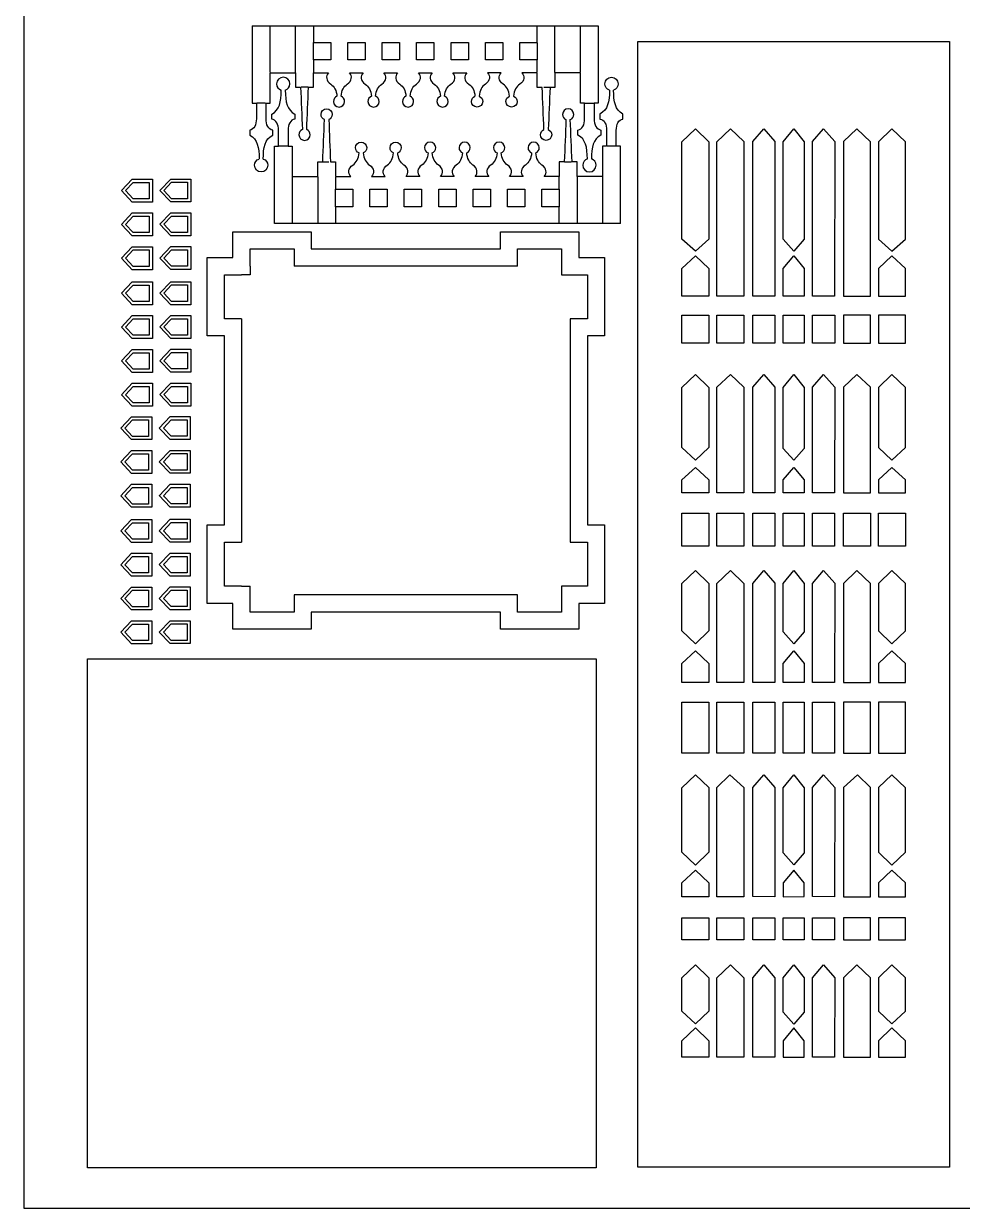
# Model space of a CAD drawing. Header units: millimetres. Extents: x 7299 to 9357, y 3662 to 5017.
# Drawn here: x 8356 to 8847, y 3700 to 4319 of the extents above; entities that cross this region are included whole.
import ezdxf

# ---------------------------------------------------------------- set-up
doc = ezdxf.new("R2010")
doc.units = ezdxf.units.MM
doc.layers.get('0').update_dxf_attribs({"linetype": 'CONTINUOUS'})

msp = doc.modelspace()

# ---------------------------------------------------------------- linework, layer by layer
at = {"color": 1}
for p, q in [((8485.16, 4293.72), (8485.16, 4317.79)), ((8498.47, 4293.51), (8498.47, 4318.07)), ((8507.8, 4318.07), (8507.8, 4309.52)), ((8624.83, 4309.62), (8624.83, 4318.04)), ((8634.16, 4293.7), (8634.16, 4317.86)), ((8647.48, 4293.76), (8647.48, 4317.79)), ((8507.8, 4300.11), (8507.8, 4293.51)), ((8624.83, 4293.89), (8624.83, 4300.25)), ((8504.98, 4285.9), (8501.33, 4285.9)), ((8631.79, 4285.86), (8628.27, 4285.86)), ((8482.78, 4277.57), (8478.17, 4277.57)), ((8649.84, 4277.6), (8654.44, 4277.61)), ((8494.34, 4255.18), (8489.75, 4255.18)), ((8661.41, 4255.21), (8666.01, 4255.21)), ((8512.4, 4246.92), (8515.91, 4246.92)), ((8639.21, 4246.89), (8642.85, 4246.89)), ((8496.71, 4239.02), (8496.71, 4214.99)), ((8510.03, 4239.08), (8510.03, 4214.92)), ((8519.36, 4238.89), (8519.36, 4232.53)), ((8636.38, 4232.67), (8636.38, 4239.27)), ((8645.71, 4239.27), (8645.71, 4214.71)), ((8659.03, 4239.06), (8659.03, 4214.99)), ((8519.36, 4223.16), (8519.36, 4214.74)), ((8636.38, 4214.71), (8636.38, 4223.26))]:
    msp.add_line(p, q, dxfattribs=at)
for p, q in [((8507.8, 4293.51), (8515.74, 4293.48)), ((8636.38, 4239.27), (8628.44, 4239.3)), ((8474.71, 4192.37), (8474.73, 4201.37)), ((8474.73, 4201.37), (8497.73, 4201.37)), ((8497.73, 4201.37), (8497.73, 4192.37)), ((8614.61, 4192.37), (8614.61, 4201.37)), ((8614.61, 4201.37), (8637.61, 4201.37)), ((8637.61, 4201.37), (8637.61, 4192.37)), ((8474.71, 4192.37), (8474.7, 4187.87)), ((8474.71, 4192.37), (8474.71, 4192.37)), ((8614.61, 4192.37), (8497.73, 4192.37)), ((8637.61, 4192.37), (8637.6, 4192.37)), ((8637.6, 4192.37), (8637.61, 4187.87)), ((8461.2, 4187.84), (8470.2, 4187.87)), ((8461.2, 4164.84), (8461.2, 4187.84)), ((8474.7, 4187.87), (8470.2, 4187.87)), ((8637.61, 4187.87), (8642.11, 4187.87)), ((8642.11, 4187.87), (8642.11, 4187.84)), ((8642.11, 4187.84), (8651.11, 4187.84)), ((8651.11, 4187.84), (8651.11, 4164.84)), ((8470.2, 4164.84), (8461.2, 4164.84)), ((8470.2, 4164.84), (8470.2, 4047.96)), ((8651.11, 4164.84), (8642.11, 4164.84)), ((8642.11, 4164.84), (8642.11, 4047.96)), ((8461.2, 4024.96), (8461.2, 4047.96)), ((8461.2, 4047.96), (8470.2, 4047.96)), ((8642.11, 4047.96), (8651.11, 4047.96)), ((8651.11, 4047.96), (8651.11, 4024.96)), ((8470.2, 4024.96), (8461.2, 4024.96)), ((8470.2, 4024.96), (8474.7, 4024.96)), ((8474.7, 4020.46), (8474.7, 4024.96)), ((8642.11, 4024.96), (8637.61, 4024.96)), ((8637.61, 4024.96), (8637.61, 4020.46)), ((8651.11, 4024.96), (8642.11, 4024.96)), ((8474.7, 4011.46), (8474.7, 4020.46)), ((8614.61, 4020.46), (8497.7, 4020.46)), ((8497.7, 4020.46), (8497.7, 4011.46)), ((8614.61, 4011.46), (8614.61, 4020.46)), ((8637.61, 4020.46), (8637.61, 4011.46)), ((8497.7, 4011.46), (8474.7, 4011.46)), ((8637.61, 4011.46), (8614.61, 4011.46))]:
    msp.add_line(p, q)
at = {"color": 1, "linetype": 'Continuous'}
msp.add_lwpolyline([(8356.24, 3699.59), (9356.54, 3699.59), (9356.54, 4985.58), (8356.24, 4985.58)], close=True, dxfattribs=at)
for points in [[(8507.8, 4300.25), (8507.8, 4309.33), (8516.87, 4309.33), (8516.87, 4300.25)], [(8525.73, 4300.25), (8525.73, 4309.33), (8534.8, 4309.33), (8534.8, 4300.25)], [(8543.79, 4300.25), (8543.79, 4309.33), (8552.86, 4309.33), (8552.86, 4300.25)], [(8561.78, 4300.25), (8561.78, 4309.33), (8570.85, 4309.33), (8570.85, 4300.25)], [(8579.77, 4300.25), (8579.77, 4309.33), (8588.84, 4309.33), (8588.84, 4300.25)], [(8597.76, 4300.25), (8597.76, 4309.33), (8606.84, 4309.33), (8606.84, 4300.25)], [(8615.76, 4300.25), (8615.76, 4309.33), (8624.83, 4309.33), (8624.83, 4300.25)], [(8840.47, 4309.81), (8840.47, 3721.08), (8677.56, 3721.08), (8677.56, 4309.81)], [(8714.66, 4257.44), (8714.66, 4206.53), (8707.6, 4200.27), (8700.54, 4206.53), (8700.53, 4257.44), (8707.6, 4264.17)], [(8732.99, 4257.46), (8732.99, 4176.59), (8718.86, 4176.59), (8718.86, 4257.44), (8725.93, 4264.14), (8725.93, 4264.14)], [(8749.11, 4257.5), (8749.1, 4176.59), (8737.57, 4176.63), (8737.57, 4257.48), (8743.34, 4264.17)], [(8764.49, 4257.44), (8764.49, 4206.53), (8759.02, 4200.27), (8753.54, 4206.53), (8753.54, 4257.44), (8759.02, 4264.17), (8759.02, 4264.17)], [(8780.47, 4257.5), (8780.45, 4176.59), (8768.93, 4176.63), (8768.93, 4257.48), (8774.7, 4264.17), (8774.7, 4264.17)], [(8785.05, 4257.46), (8785.05, 4176.59), (8799.18, 4176.59), (8799.17, 4257.44), (8792.11, 4264.14), (8792.11, 4264.14)], [(8803.38, 4257.44), (8803.38, 4206.53), (8810.44, 4200.27), (8817.5, 4206.53), (8817.5, 4257.44), (8810.44, 4264.17), (8810.44, 4264.17)], [(8413.01, 4237.87), (8423.61, 4237.87), (8423.61, 4225.87), (8413.01, 4225.87), (8407.39, 4231.87), (8407.39, 4231.87)], [(8433.12, 4237.93), (8443.71, 4237.93), (8443.71, 4225.93), (8433.12, 4225.93), (8427.49, 4231.93), (8427.49, 4231.93)], [(8413.53, 4236.16), (8421.91, 4236.17), (8421.91, 4227.57), (8413.53, 4227.57), (8409.5, 4231.87), (8409.5, 4231.87)], [(8433.64, 4236.23), (8442.01, 4236.23), (8442.01, 4227.63), (8433.64, 4227.63), (8429.6, 4231.93), (8429.6, 4231.93)], [(8528.43, 4232.53), (8528.43, 4223.45), (8519.36, 4223.45), (8519.36, 4232.53)], [(8546.42, 4232.53), (8546.42, 4223.45), (8537.35, 4223.45), (8537.35, 4232.53)], [(8564.41, 4232.53), (8564.41, 4223.45), (8555.34, 4223.45), (8555.34, 4232.53)], [(8582.41, 4232.53), (8582.41, 4223.45), (8573.33, 4223.45), (8573.33, 4232.53)], [(8600.4, 4232.53), (8600.4, 4223.45), (8591.33, 4223.45), (8591.33, 4232.53)], [(8618.46, 4232.53), (8618.46, 4223.45), (8609.39, 4223.45), (8609.39, 4232.53)], [(8636.38, 4232.53), (8636.38, 4223.45), (8627.31, 4223.45), (8627.31, 4232.53)], [(8413.01, 4220.2), (8423.61, 4220.2), (8423.61, 4208.2), (8413.01, 4208.2), (8407.39, 4214.2), (8407.39, 4214.2)], [(8433.12, 4220.26), (8443.71, 4220.26), (8443.71, 4208.26), (8433.12, 4208.26), (8427.49, 4214.26), (8427.49, 4214.26)], [(8413.53, 4218.5), (8421.91, 4218.5), (8421.91, 4209.9), (8413.53, 4209.9), (8409.5, 4214.2), (8409.5, 4214.2)], [(8433.64, 4218.56), (8442.01, 4218.56), (8442.01, 4209.96), (8433.64, 4209.96), (8429.6, 4214.26), (8429.6, 4214.26)], [(8452.2, 4015.97), (8452.2, 4056.99), (8461.2, 4056.98), (8461.2, 4155.85), (8452.2, 4155.87), (8452.2, 4196.87), (8465.7, 4196.87), (8465.7, 4210.37), (8506.7, 4210.37), (8506.7, 4201.37), (8605.61, 4201.37), (8605.61, 4210.37), (8646.61, 4210.37), (8646.61, 4196.87), (8660.11, 4196.87), (8660.11, 4155.87), (8651.11, 4155.87), (8651.11, 4056.99), (8660.11, 4056.99), (8660.11, 4015.96), (8646.61, 4015.96), (8646.64, 4002.46), (8605.61, 4002.46), (8605.61, 4011.46), (8506.7, 4011.46), (8506.67, 4002.46), (8465.67, 4002.46), (8465.7, 4015.96), (8465.7, 4015.96)], [(8413.01, 4202.51), (8423.61, 4202.51), (8423.61, 4190.51), (8413.01, 4190.51), (8407.39, 4196.51), (8407.39, 4196.51)], [(8413.53, 4200.81), (8421.91, 4200.81), (8421.91, 4192.21), (8413.53, 4192.21), (8409.5, 4196.51), (8409.5, 4196.51)], [(8433.12, 4202.57), (8443.71, 4202.57), (8443.71, 4190.57), (8433.12, 4190.57), (8427.49, 4196.57), (8427.49, 4196.57)], [(8433.64, 4200.87), (8442.01, 4200.87), (8442.01, 4192.27), (8433.64, 4192.27), (8429.6, 4196.57), (8429.6, 4196.57)], [(8714.66, 4191.14), (8714.63, 4176.59), (8700.51, 4176.59), (8700.53, 4191.12), (8707.6, 4197.68), (8707.6, 4197.68)], [(8764.48, 4191.14), (8764.46, 4176.59), (8753.53, 4176.59), (8753.55, 4191.12), (8759.02, 4197.68), (8759.02, 4197.68)], [(8803.38, 4191.14), (8803.41, 4176.59), (8817.53, 4176.59), (8817.5, 4191.12), (8810.44, 4197.68), (8810.44, 4197.68)], [(8413.01, 4184.14), (8423.61, 4184.14), (8423.61, 4172.14), (8413.01, 4172.14), (8407.39, 4178.14), (8407.39, 4178.14)], [(8413.53, 4182.44), (8421.91, 4182.44), (8421.91, 4173.84), (8413.53, 4173.84), (8409.5, 4178.14), (8409.5, 4178.14)], [(8433.12, 4184.2), (8443.71, 4184.2), (8443.71, 4172.2), (8433.12, 4172.2), (8427.49, 4178.2), (8427.49, 4178.2)], [(8433.64, 4182.5), (8442.01, 4182.5), (8442.01, 4173.9), (8433.64, 4173.9), (8429.6, 4178.2), (8429.6, 4178.2)], [(8413.01, 4166.47), (8423.61, 4166.47), (8423.61, 4154.47), (8413.01, 4154.47), (8407.39, 4160.47), (8407.39, 4160.47)], [(8413.53, 4164.77), (8421.91, 4164.77), (8421.91, 4156.17), (8413.53, 4156.17), (8409.5, 4160.47), (8409.5, 4160.47)], [(8433.12, 4166.53), (8443.71, 4166.53), (8443.71, 4154.53), (8433.12, 4154.53), (8427.49, 4160.53), (8427.49, 4160.53)], [(8433.64, 4164.83), (8442.01, 4164.83), (8442.01, 4156.23), (8433.64, 4156.23), (8429.6, 4160.53), (8429.6, 4160.53)], [(8714.66, 4166.69), (8714.66, 4152.06), (8700.54, 4152.06), (8700.54, 4166.69)], [(8732.99, 4166.69), (8732.99, 4152.06), (8718.87, 4152.06), (8718.87, 4166.69)], [(8749.11, 4166.69), (8749.11, 4152.06), (8737.57, 4152.06), (8737.57, 4166.69)], [(8764.5, 4166.69), (8764.5, 4152.06), (8753.54, 4152.06), (8753.54, 4166.69)], [(8780.46, 4166.69), (8780.46, 4152.06), (8768.93, 4152.06), (8768.93, 4166.69)], [(8785.05, 4166.69), (8785.05, 4152.06), (8799.17, 4152.06), (8799.17, 4166.69)], [(8803.38, 4166.69), (8803.38, 4152.06), (8817.5, 4152.06), (8817.5, 4166.69)], [(8413.01, 4148.8), (8423.61, 4148.8), (8423.61, 4136.8), (8413.01, 4136.8), (8407.39, 4142.8), (8407.39, 4142.8)], [(8413.53, 4147.1), (8421.91, 4147.1), (8421.91, 4138.5), (8413.53, 4138.5), (8409.5, 4142.8), (8409.5, 4142.8)], [(8433.12, 4148.86), (8443.71, 4148.86), (8443.71, 4136.86), (8433.12, 4136.86), (8427.49, 4142.86), (8427.49, 4142.86)], [(8433.64, 4147.16), (8442.01, 4147.16), (8442.01, 4138.56), (8433.64, 4138.56), (8429.6, 4142.86), (8429.6, 4142.86)], [(8714.66, 4128.96), (8714.66, 4097.53), (8707.6, 4090.8), (8700.53, 4097.53), (8700.53, 4128.94), (8707.6, 4135.67)], [(8732.99, 4129), (8733.02, 4073.81), (8718.89, 4073.81), (8718.87, 4128.98), (8725.93, 4135.67), (8725.93, 4135.67)], [(8749.11, 4129), (8749.1, 4073.81), (8737.57, 4073.85), (8737.57, 4128.98), (8743.34, 4135.67), (8743.34, 4135.67)], [(8764.5, 4097.06), (8759.02, 4090.8), (8753.54, 4097.06), (8753.54, 4128.94), (8759.02, 4135.67), (8759.02, 4135.67), (8764.5, 4128.94)], [(8780.47, 4129), (8780.45, 4073.81), (8768.93, 4073.85), (8768.93, 4128.98), (8774.7, 4135.67), (8774.7, 4135.67)], [(8785.05, 4129), (8785.02, 4073.81), (8799.14, 4073.81), (8799.17, 4128.98), (8792.11, 4135.67), (8792.11, 4135.67)], [(8803.38, 4128.96), (8803.38, 4097.53), (8810.44, 4090.8), (8817.5, 4097.53), (8817.5, 4128.94), (8810.44, 4135.67)], [(8413.01, 4131.11), (8423.61, 4131.12), (8423.61, 4119.12), (8413.01, 4119.12), (8407.39, 4125.12), (8407.39, 4125.12)], [(8413.53, 4129.41), (8421.91, 4129.41), (8421.91, 4120.82), (8413.53, 4120.82), (8409.5, 4125.11), (8409.5, 4125.11)], [(8433.12, 4131.18), (8443.71, 4131.18), (8443.71, 4119.18), (8433.12, 4119.18), (8427.49, 4125.18), (8427.49, 4125.18)], [(8433.64, 4129.48), (8442.01, 4129.48), (8442.01, 4120.88), (8433.64, 4120.88), (8429.6, 4125.18), (8429.6, 4125.18)], [(8412.7, 4113.61), (8423.3, 4113.61), (8423.3, 4101.61), (8412.7, 4101.61), (8407.08, 4107.61), (8407.08, 4107.61)], [(8413.23, 4111.91), (8421.6, 4111.91), (8421.6, 4103.31), (8413.23, 4103.31), (8409.19, 4107.61), (8409.19, 4107.61)], [(8432.81, 4113.67), (8443.4, 4113.67), (8443.4, 4101.67), (8432.81, 4101.67), (8427.18, 4107.67), (8427.18, 4107.67)], [(8433.33, 4111.97), (8441.7, 4111.97), (8441.7, 4103.37), (8433.33, 4103.37), (8429.3, 4107.67), (8429.3, 4107.67)], [(8412.7, 4095.94), (8423.3, 4095.94), (8423.3, 4083.94), (8412.7, 4083.94), (8407.08, 4089.94), (8407.08, 4089.94)], [(8432.81, 4096), (8443.4, 4096), (8443.4, 4084), (8432.81, 4084), (8427.18, 4090), (8427.18, 4090)], [(8413.23, 4094.24), (8421.6, 4094.24), (8421.6, 4085.64), (8413.23, 4085.64), (8409.19, 4089.94), (8409.19, 4089.94)], [(8433.33, 4094.3), (8441.7, 4094.3), (8441.7, 4085.7), (8433.33, 4085.7), (8429.3, 4090), (8429.3, 4090)], [(8714.66, 4080.56), (8714.66, 4073.81), (8700.54, 4073.81), (8700.53, 4080.54), (8707.6, 4087.1), (8707.6, 4087.1)], [(8764.48, 4080.56), (8764.47, 4073.81), (8753.54, 4073.81), (8753.55, 4080.54), (8759.02, 4087.1), (8759.02, 4087.1)], [(8803.38, 4080.56), (8803.37, 4073.81), (8817.5, 4073.81), (8817.5, 4080.54), (8810.44, 4087.1), (8810.44, 4087.1)], [(8412.7, 4078.25), (8423.3, 4078.25), (8423.3, 4066.25), (8412.7, 4066.25), (8407.08, 4072.25), (8407.08, 4072.25)], [(8432.81, 4078.31), (8443.4, 4078.32), (8443.4, 4066.32), (8432.81, 4066.32), (8427.18, 4072.32), (8427.18, 4072.31)], [(8413.23, 4076.55), (8421.6, 4076.55), (8421.6, 4067.95), (8413.23, 4067.95), (8409.19, 4072.25), (8409.19, 4072.25)], [(8433.33, 4076.61), (8441.7, 4076.61), (8441.7, 4068.02), (8433.33, 4068.02), (8429.3, 4072.31), (8429.3, 4072.31)], [(8412.7, 4059.88), (8423.3, 4059.88), (8423.3, 4047.88), (8412.7, 4047.88), (8407.08, 4053.88), (8407.08, 4053.88)], [(8432.81, 4059.94), (8443.4, 4059.94), (8443.4, 4047.94), (8432.81, 4047.94), (8427.18, 4053.94), (8427.18, 4053.94)], [(8433.33, 4058.24), (8441.7, 4058.24), (8441.7, 4049.64), (8433.33, 4049.64), (8429.3, 4053.94), (8429.3, 4053.94)], [(8714.66, 4063.14), (8714.66, 4045.89), (8700.54, 4045.89), (8700.54, 4063.14)], [(8732.99, 4063.14), (8732.99, 4045.89), (8718.87, 4045.89), (8718.87, 4063.14)], [(8749.11, 4063.14), (8749.11, 4045.89), (8737.57, 4045.89), (8737.57, 4063.14)], [(8764.5, 4063.14), (8764.5, 4045.89), (8753.54, 4045.89), (8753.54, 4063.14)], [(8780.45, 4063.14), (8780.45, 4045.89), (8768.93, 4045.89), (8768.93, 4063.14)], [(8799.17, 4063.14), (8799.17, 4045.89), (8785.05, 4045.89), (8785.05, 4063.14)], [(8817.5, 4063.14), (8817.5, 4045.89), (8803.38, 4045.89), (8803.38, 4063.14)], [(8413.23, 4058.18), (8421.6, 4058.18), (8421.6, 4049.58), (8413.23, 4049.58), (8409.19, 4053.88), (8409.19, 4053.88)], [(8412.7, 4042.21), (8423.3, 4042.21), (8423.3, 4030.21), (8412.7, 4030.21), (8407.08, 4036.21), (8407.08, 4036.21)], [(8413.23, 4040.51), (8421.6, 4040.51), (8421.6, 4031.91), (8413.23, 4031.91), (8409.19, 4036.21), (8409.19, 4036.21)], [(8432.81, 4042.27), (8443.4, 4042.27), (8443.4, 4030.27), (8432.81, 4030.27), (8427.18, 4036.27), (8427.18, 4036.27)], [(8433.33, 4040.57), (8441.7, 4040.57), (8441.7, 4031.97), (8433.33, 4031.97), (8429.3, 4036.27), (8429.3, 4036.27)], [(8714.66, 4026.42), (8714.66, 4001.57), (8707.6, 3994.84), (8700.53, 4001.57), (8700.54, 4026.42), (8707.6, 4033.13)], [(8732.99, 4026.42), (8733.02, 3974.65), (8718.9, 3974.65), (8718.86, 4026.4), (8725.93, 4033.1), (8725.93, 4033.1)], [(8749.11, 4026.46), (8749.1, 3974.65), (8737.57, 3974.68), (8737.57, 4026.44), (8743.34, 4033.13), (8743.34, 4033.13)], [(8764.5, 4026.4), (8764.5, 4001.1), (8759.02, 3994.84), (8753.54, 4001.1), (8753.54, 4026.4), (8759.02, 4033.13)], [(8780.47, 4026.46), (8780.45, 3974.65), (8768.93, 3974.68), (8768.93, 4026.44), (8774.7, 4033.13), (8774.7, 4033.13)], [(8785.05, 4026.42), (8785.02, 3974.65), (8799.14, 3974.65), (8799.17, 4026.4), (8792.11, 4033.1), (8792.11, 4033.1)], [(8803.38, 4026.42), (8803.38, 4001.57), (8810.44, 3994.84), (8817.5, 4001.57), (8817.5, 4026.42), (8810.44, 4033.13), (8810.44, 4033.13)], [(8412.7, 4024.54), (8423.3, 4024.54), (8423.3, 4012.54), (8412.7, 4012.54), (8407.08, 4018.54), (8407.08, 4018.54)], [(8413.23, 4022.84), (8421.6, 4022.84), (8421.6, 4014.24), (8413.23, 4014.24), (8409.19, 4018.54), (8409.19, 4018.54)], [(8432.81, 4024.6), (8443.4, 4024.6), (8443.4, 4012.6), (8432.81, 4012.6), (8427.18, 4018.6), (8427.18, 4018.6)], [(8433.33, 4022.9), (8441.7, 4022.9), (8441.7, 4014.3), (8433.33, 4014.3), (8429.3, 4018.6), (8429.3, 4018.6)], [(8412.7, 4006.86), (8423.3, 4006.86), (8423.3, 3994.86), (8412.7, 3994.86), (8407.08, 4000.86), (8407.08, 4000.86)], [(8413.23, 4005.16), (8421.6, 4005.16), (8421.6, 3996.56), (8413.23, 3996.56), (8409.19, 4000.86), (8409.19, 4000.86)], [(8432.81, 4006.92), (8443.4, 4006.92), (8443.4, 3994.92), (8432.81, 3994.92), (8427.18, 4000.92), (8427.18, 4000.92)], [(8433.33, 4005.22), (8441.7, 4005.22), (8441.7, 3996.62), (8433.33, 3996.62), (8429.3, 4000.92), (8429.3, 4000.92)], [(8714.66, 3984.61), (8714.67, 3974.65), (8700.54, 3974.65), (8700.53, 3984.59), (8707.6, 3991.15), (8707.6, 3991.15)], [(8764.48, 3984.61), (8764.49, 3974.65), (8753.55, 3974.65), (8753.55, 3984.59), (8759.02, 3991.15), (8759.02, 3991.15)], [(8803.38, 3984.61), (8803.37, 3974.65), (8817.5, 3974.65), (8817.5, 3984.59), (8810.44, 3991.15), (8810.44, 3991.15)], [(8389.54, 3986.95), (8655.68, 3986.95), (8655.68, 3720.81), (8389.54, 3720.81)], [(8714.66, 3964.3), (8714.66, 3937.6), (8700.54, 3937.6), (8700.54, 3964.3)], [(8732.99, 3964.3), (8732.99, 3937.6), (8718.87, 3937.6), (8718.87, 3964.3)], [(8749.11, 3964.3), (8749.11, 3937.6), (8737.57, 3937.6), (8737.57, 3964.3)], [(8764.5, 3964.3), (8764.5, 3937.6), (8753.54, 3937.6), (8753.54, 3964.3)], [(8780.45, 3964.3), (8780.45, 3937.6), (8768.91, 3937.6), (8768.91, 3964.3)], [(8785.05, 3964.3), (8785.05, 3937.6), (8799.17, 3937.6), (8799.17, 3964.3)], [(8803.38, 3964.3), (8803.38, 3937.6), (8817.5, 3937.6), (8817.5, 3964.3)], [(8714.66, 3919.61), (8714.66, 3885.86), (8707.6, 3879.13), (8700.53, 3885.86), (8700.53, 3919.59), (8707.6, 3926.32)], [(8732.99, 3919.61), (8732.99, 3862.58), (8718.87, 3862.58), (8718.87, 3919.61), (8725.7, 3926.32), (8725.7, 3926.32)], [(8749.11, 3919.65), (8749.1, 3862.58), (8737.57, 3862.61), (8737.57, 3919.63), (8743.34, 3926.32), (8743.34, 3926.32)], [(8764.5, 3919.59), (8764.5, 3885.45), (8759.02, 3879.19), (8753.54, 3885.45), (8753.54, 3919.59), (8759.02, 3926.32), (8759.02, 3926.32)], [(8780.47, 3919.63), (8780.45, 3862.56), (8768.93, 3862.59), (8768.93, 3919.61), (8774.7, 3926.3), (8774.7, 3926.3)], [(8785.05, 3919.61), (8785.05, 3862.58), (8799.17, 3862.58), (8799.17, 3919.61), (8792.34, 3926.32), (8792.34, 3926.32)], [(8803.38, 3919.61), (8803.38, 3885.86), (8810.44, 3879.13), (8817.5, 3885.86), (8817.5, 3919.59), (8810.44, 3926.32)], [(8714.66, 3869.78), (8714.66, 3862.58), (8700.54, 3862.58), (8700.53, 3869.77), (8707.6, 3876.5), (8707.6, 3876.5)], [(8753.54, 3869.78), (8753.54, 3862.58), (8764.49, 3862.59), (8764.5, 3869.78), (8759.02, 3876.5), (8759.02, 3876.5)], [(8803.38, 3869.78), (8803.37, 3862.58), (8817.5, 3862.58), (8817.5, 3869.77), (8810.44, 3876.5), (8810.44, 3876.5)], [(8714.66, 3851.44), (8714.66, 3840.08), (8700.54, 3840.08), (8700.54, 3851.44)], [(8732.99, 3851.44), (8732.99, 3840.08), (8718.87, 3840.08), (8718.87, 3851.44)], [(8749.11, 3851.44), (8749.11, 3840.08), (8737.57, 3840.08), (8737.57, 3851.44)], [(8764.5, 3851.44), (8764.5, 3840.08), (8753.54, 3840.08), (8753.54, 3851.44)], [(8780.45, 3851.44), (8780.45, 3840.08), (8768.93, 3840.08), (8768.93, 3851.44)], [(8785.05, 3851.44), (8785.05, 3840.08), (8799.17, 3840.08), (8799.17, 3851.44)], [(8803.38, 3851.44), (8803.38, 3840.08), (8817.5, 3840.08), (8817.5, 3851.44)], [(8714.66, 3820.14), (8714.66, 3802.76), (8707.6, 3796.03), (8700.53, 3802.76), (8700.54, 3820.14), (8707.6, 3826.86), (8707.6, 3826.86)], [(8732.99, 3820.14), (8732.99, 3778.68), (8718.86, 3778.67), (8718.87, 3820.14), (8725.93, 3826.86), (8725.93, 3826.86)], [(8749.11, 3820.18), (8749.1, 3778.67), (8737.57, 3778.71), (8737.57, 3820.16), (8743.34, 3826.86), (8743.34, 3826.86)], [(8764.5, 3820.13), (8764.5, 3802.15), (8759.02, 3795.88), (8753.54, 3802.15), (8753.54, 3820.13), (8759.02, 3826.86)], [(8780.47, 3820.18), (8780.45, 3778.67), (8768.93, 3778.71), (8768.93, 3820.16), (8774.7, 3826.86), (8774.7, 3826.86)], [(8785.05, 3820.14), (8785.05, 3778.68), (8799.18, 3778.67), (8799.17, 3820.14), (8792.11, 3826.86), (8792.11, 3826.86)], [(8803.38, 3820.14), (8803.38, 3802.76), (8810.44, 3796.03), (8817.5, 3802.76), (8817.5, 3820.14), (8810.44, 3826.86), (8810.44, 3826.86)], [(8714.66, 3787.21), (8714.66, 3778.67), (8700.53, 3778.67), (8700.53, 3787.19), (8707.6, 3793.92), (8707.6, 3793.92)], [(8753.54, 3787.18), (8753.54, 3778.67), (8764.5, 3778.69), (8764.5, 3787.18), (8759.02, 3793.92), (8759.02, 3793.92)], [(8803.38, 3787.21), (8803.38, 3778.67), (8817.5, 3778.67), (8817.5, 3787.19), (8810.44, 3793.92), (8810.44, 3793.92)]]:
    msp.add_lwpolyline(points, close=True)
for points, knots in [([(8475.83, 4318.04), (8475.83, 4304.56), (8475.83, 4291.08), (8475.83, 4277.6), (8476.54, 4277.6), (8477.26, 4277.6), (8477.97, 4277.6), (8477.97, 4274.89), (8477.97, 4272.18), (8477.97, 4269.46), (8477.97, 4266.26), (8476.79, 4263.82), (8474.47, 4263.5), (8474.47, 4262.63), (8474.47, 4261.76), (8474.47, 4260.89), (8478.56, 4258.7), (8479.33, 4254.54), (8479.4, 4248.4)], [0, 0, 0, 0, 1, 1, 1, 2, 2, 2, 3, 3, 3, 4, 4, 4, 5, 5, 5, 6, 6, 6, 6]), ([(8475.83, 4318.04), (8506.08, 4318.05), (8536.33, 4318.06), (8566.58, 4318.07), (8593.57, 4318.07), (8620.55, 4318.07), (8647.54, 4318.07), (8650.63, 4318.06), (8653.72, 4318.05), (8656.8, 4318.04), (8656.8, 4304.56), (8656.8, 4291.08), (8656.8, 4277.6), (8656.09, 4277.6), (8655.38, 4277.6), (8654.66, 4277.6), (8654.66, 4274.9), (8654.66, 4272.2), (8654.66, 4269.49), (8654.66, 4266.29), (8655.87, 4263.85), (8658.2, 4263.53), (8658.2, 4262.66), (8658.2, 4261.79), (8658.2, 4260.92), (8654.1, 4258.73), (8653.31, 4254.57), (8653.23, 4248.43)], [0, 0, 0, 0, 1, 1, 1, 2, 2, 2, 3, 3, 3, 4, 4, 4, 5, 5, 5, 6, 6, 6, 7, 7, 7, 8, 8, 8, 9, 9, 9, 9]), ([(8651.11, 4248.43), (8651.03, 4254.57), (8650.24, 4258.73), (8646.15, 4260.92), (8646.15, 4261.79), (8646.15, 4262.66), (8646.15, 4263.53), (8648.47, 4263.85), (8649.67, 4266.3), (8649.66, 4269.5), (8649.64, 4272.2), (8649.63, 4274.9), (8649.62, 4277.6), (8648.9, 4277.6), (8648.19, 4277.6), (8647.48, 4277.6), (8647.48, 4282.91), (8647.48, 4288.21), (8647.48, 4293.51), (8643.04, 4293.51), (8638.6, 4293.51), (8634.16, 4293.51), (8634.16, 4290.96), (8634.16, 4288.41), (8634.16, 4285.86), (8633.29, 4285.86), (8632.42, 4285.86), (8631.55, 4285.86), (8631.24, 4278.5), (8630.93, 4271.13), (8630.62, 4263.77), (8631.68, 4263.32), (8632.42, 4262.28), (8632.42, 4261.06), (8632.42, 4259.45), (8631.11, 4258.14), (8629.49, 4258.14), (8627.87, 4258.14), (8626.56, 4259.45), (8626.56, 4261.06), (8626.56, 4262.28), (8627.3, 4263.32), (8628.36, 4263.77), (8628.05, 4271.13), (8627.74, 4278.5), (8627.44, 4285.86), (8626.57, 4285.86), (8625.7, 4285.86), (8624.83, 4285.86), (8624.83, 4288.4), (8624.83, 4290.94), (8624.83, 4293.48), (8622.18, 4293.48), (8619.53, 4293.48), (8616.88, 4293.48), (8618.46, 4291.83), (8618.34, 4289.27), (8615.79, 4287.53), (8613.96, 4286.28), (8612.75, 4284.18), (8612.54, 4281.19)], [0, 0, 0, 0, 1, 1, 1, 2, 2, 2, 3, 3, 3, 4, 4, 4, 5, 5, 5, 6, 6, 6, 7, 7, 7, 8, 8, 8, 9, 9, 9, 10, 10, 10, 11, 11, 11, 12, 12, 12, 13, 13, 13, 14, 14, 14, 15, 15, 15, 16, 16, 16, 17, 17, 17, 18, 18, 18, 19, 19, 19, 20, 20, 20, 20]), ([(8481.53, 4248.39), (8481.6, 4254.54), (8482.42, 4258.7), (8486.52, 4260.89), (8486.52, 4261.76), (8486.52, 4262.63), (8486.52, 4263.5), (8484.19, 4263.82), (8483.01, 4266.26), (8483.01, 4269.46), (8483.01, 4272.18), (8483.01, 4274.89), (8483.01, 4277.6), (8483.73, 4277.6), (8484.44, 4277.6), (8485.15, 4277.6), (8485.15, 4282.9), (8485.15, 4288.19), (8485.16, 4293.48)], [0, 0, 0, 0, 1, 1, 1, 2, 2, 2, 3, 3, 3, 4, 4, 4, 5, 5, 5, 6, 6, 6, 6]), ([(8485.16, 4293.48), (8489.6, 4293.48), (8494.03, 4293.48), (8498.47, 4293.48), (8498.47, 4290.95), (8498.47, 4288.42), (8498.47, 4285.9), (8499.34, 4285.9), (8500.21, 4285.9), (8501.08, 4285.9), (8501.39, 4278.52), (8501.7, 4271.14), (8502.01, 4263.77), (8500.95, 4263.32), (8500.21, 4262.28), (8500.21, 4261.06), (8500.21, 4259.45), (8501.52, 4258.14), (8503.14, 4258.14), (8504.76, 4258.14), (8506.07, 4259.45), (8506.07, 4261.06), (8506.07, 4262.28), (8505.33, 4263.32), (8504.27, 4263.77), (8504.58, 4271.14), (8504.89, 4278.52), (8505.19, 4285.9), (8506.06, 4285.9), (8506.93, 4285.9), (8507.8, 4285.9), (8507.8, 4288.43), (8507.8, 4290.97), (8507.8, 4293.51)], [0, 0, 0, 0, 1, 1, 1, 2, 2, 2, 3, 3, 3, 4, 4, 4, 5, 5, 5, 6, 6, 6, 7, 7, 7, 8, 8, 8, 9, 9, 9, 10, 10, 10, 11, 11, 11, 11]), ([(8493.08, 4284.36), (8494.48, 4284.81), (8495.49, 4286.12), (8495.49, 4287.66), (8495.49, 4289.58), (8493.93, 4291.13), (8492.01, 4291.13), (8490.1, 4291.13), (8488.54, 4289.58), (8488.54, 4287.66), (8488.54, 4286.12), (8489.55, 4284.81), (8490.95, 4284.36)], [0, 0, 0, 0, 1, 1, 1, 2, 2, 2, 3, 3, 3, 4, 4, 4, 4]), ([(8515.74, 4293.48), (8514.16, 4291.83), (8514.28, 4289.27), (8516.84, 4287.53), (8518.66, 4286.28), (8519.88, 4284.18), (8520.09, 4281.19)], [0, 0, 0, 0, 1, 1, 1, 2, 2, 2, 2]), ([(8520.1, 4281.19), (8519.01, 4280.76), (8518.25, 4279.7), (8518.25, 4278.47), (8518.25, 4276.85), (8519.56, 4275.54), (8521.18, 4275.54), (8522.8, 4275.54), (8524.11, 4276.85), (8524.11, 4278.47), (8524.11, 4279.7), (8523.36, 4280.76), (8522.27, 4281.19), (8522.49, 4284.18), (8523.7, 4286.28), (8525.53, 4287.53), (8528.08, 4289.27), (8528.2, 4291.83), (8526.62, 4293.48), (8529.01, 4293.48), (8531.4, 4293.48), (8533.8, 4293.48), (8532.22, 4291.83), (8532.34, 4289.27), (8534.89, 4287.53), (8536.72, 4286.28), (8537.93, 4284.18), (8538.14, 4281.19)], [0, 0, 0, 0, 1, 1, 1, 2, 2, 2, 3, 3, 3, 4, 4, 4, 5, 5, 5, 6, 6, 6, 7, 7, 7, 8, 8, 8, 9, 9, 9, 9]), ([(8538.15, 4281.19), (8537.07, 4280.76), (8536.31, 4279.7), (8536.31, 4278.47), (8536.31, 4276.85), (8537.62, 4275.54), (8539.24, 4275.54), (8540.85, 4275.54), (8542.16, 4276.85), (8542.17, 4278.47), (8542.17, 4279.7), (8541.41, 4280.76), (8540.33, 4281.19), (8540.54, 4284.18), (8541.75, 4286.28), (8543.58, 4287.53), (8546.13, 4289.27), (8546.26, 4291.83), (8544.68, 4293.48), (8547.07, 4293.48), (8549.46, 4293.48), (8551.85, 4293.48), (8550.27, 4291.83), (8550.39, 4289.27), (8552.94, 4287.53), (8554.77, 4286.28), (8555.99, 4284.18), (8556.2, 4281.19)], [0, 0, 0, 0, 1, 1, 1, 2, 2, 2, 3, 3, 3, 4, 4, 4, 5, 5, 5, 6, 6, 6, 7, 7, 7, 8, 8, 8, 9, 9, 9, 9]), ([(8556.2, 4281.19), (8555.12, 4280.76), (8554.36, 4279.7), (8554.36, 4278.47), (8554.36, 4276.85), (8555.67, 4275.54), (8557.29, 4275.54), (8558.91, 4275.54), (8560.22, 4276.85), (8560.22, 4278.47), (8560.22, 4279.7), (8559.47, 4280.76), (8558.38, 4281.19), (8558.59, 4284.18), (8559.81, 4286.28), (8561.64, 4287.53), (8564.19, 4289.27), (8564.31, 4291.83), (8562.73, 4293.48), (8565.12, 4293.48), (8567.51, 4293.48), (8569.9, 4293.48), (8568.32, 4291.83), (8568.45, 4289.27), (8571, 4287.53), (8572.83, 4286.28), (8574.04, 4284.18), (8574.25, 4281.19)], [0, 0, 0, 0, 1, 1, 1, 2, 2, 2, 3, 3, 3, 4, 4, 4, 5, 5, 5, 6, 6, 6, 7, 7, 7, 8, 8, 8, 9, 9, 9, 9]), ([(8574.26, 4281.19), (8573.17, 4280.76), (8572.41, 4279.7), (8572.41, 4278.47), (8572.41, 4276.85), (8573.72, 4275.54), (8575.34, 4275.54), (8576.96, 4275.54), (8578.27, 4276.85), (8578.27, 4278.47), (8578.28, 4279.7), (8577.52, 4280.76), (8576.44, 4281.19), (8576.65, 4284.18), (8577.86, 4286.28), (8579.69, 4287.53), (8582.24, 4289.27), (8582.36, 4291.83), (8580.78, 4293.48), (8583.17, 4293.48), (8585.56, 4293.48), (8587.96, 4293.48), (8586.37, 4291.83), (8586.5, 4289.27), (8589.05, 4287.53), (8590.88, 4286.28), (8592.09, 4284.18), (8592.3, 4281.19)], [0, 0, 0, 0, 1, 1, 1, 2, 2, 2, 3, 3, 3, 4, 4, 4, 5, 5, 5, 6, 6, 6, 7, 7, 7, 8, 8, 8, 9, 9, 9, 9]), ([(8612.53, 4281.19), (8613.61, 4280.76), (8614.37, 4279.7), (8614.37, 4278.47), (8614.37, 4276.85), (8613.06, 4275.54), (8611.44, 4275.54), (8609.82, 4275.54), (8608.52, 4276.85), (8608.51, 4278.47), (8608.51, 4279.7), (8609.27, 4280.76), (8610.35, 4281.19), (8610.14, 4284.18), (8608.93, 4286.28), (8607.1, 4287.53), (8604.55, 4289.27), (8604.42, 4291.83), (8606, 4293.48), (8603.61, 4293.48), (8601.22, 4293.48), (8598.84, 4293.48), (8600.42, 4291.83), (8600.29, 4289.27), (8597.74, 4287.53), (8595.91, 4286.28), (8594.7, 4284.18), (8594.49, 4281.19), (8595.57, 4280.76), (8596.33, 4279.7), (8596.33, 4278.47), (8596.32, 4276.85), (8595.01, 4275.54), (8593.4, 4275.54), (8591.78, 4275.54), (8590.47, 4276.85), (8590.47, 4278.47), (8590.47, 4279.7), (8591.22, 4280.76), (8592.31, 4281.19)], [0, 0, 0, 0, 1, 1, 1, 2, 2, 2, 3, 3, 3, 4, 4, 4, 5, 5, 5, 6, 6, 6, 7, 7, 7, 8, 8, 8, 9, 9, 9, 10, 10, 10, 11, 11, 11, 12, 12, 12, 13, 13, 13, 13]), ([(8662.66, 4284.39), (8661.26, 4284.84), (8660.25, 4286.15), (8660.25, 4287.69), (8660.25, 4289.61), (8661.8, 4291.17), (8663.72, 4291.17), (8665.64, 4291.17), (8667.19, 4289.61), (8667.19, 4287.69), (8667.19, 4286.15), (8666.18, 4284.84), (8664.79, 4284.39)], [0, 0, 0, 0, 1, 1, 1, 2, 2, 2, 3, 3, 3, 4, 4, 4, 4]), ([(8668.36, 4214.74), (8638.1, 4214.73), (8607.85, 4214.72), (8577.6, 4214.71), (8550.62, 4214.71), (8523.63, 4214.71), (8496.65, 4214.71), (8493.56, 4214.72), (8490.47, 4214.73), (8487.38, 4214.74), (8487.38, 4228.22), (8487.38, 4241.7), (8487.38, 4255.18), (8488.1, 4255.18), (8488.81, 4255.18), (8489.52, 4255.18), (8489.52, 4257.88), (8489.52, 4260.58), (8489.52, 4263.29), (8489.52, 4266.49), (8488.31, 4268.93), (8485.99, 4269.25), (8485.99, 4270.12), (8485.99, 4270.99), (8485.99, 4271.86), (8490.08, 4274.05), (8490.88, 4278.21), (8490.95, 4284.36)], [0, 0, 0, 0, 1, 1, 1, 2, 2, 2, 3, 3, 3, 4, 4, 4, 5, 5, 5, 6, 6, 6, 7, 7, 7, 8, 8, 8, 9, 9, 9, 9]), ([(8493.08, 4284.36), (8493.15, 4278.21), (8493.95, 4274.05), (8498.04, 4271.86), (8498.04, 4270.99), (8498.04, 4270.12), (8498.04, 4269.25), (8495.71, 4268.93), (8494.51, 4266.49), (8494.53, 4263.28), (8494.54, 4260.58), (8494.55, 4257.88), (8494.57, 4255.18), (8495.28, 4255.18), (8496, 4255.18), (8496.71, 4255.18), (8496.71, 4249.87), (8496.71, 4244.57), (8496.71, 4239.27), (8501.15, 4239.27), (8505.59, 4239.27), (8510.03, 4239.27), (8510.03, 4241.82), (8510.03, 4244.37), (8510.03, 4246.92), (8510.9, 4246.92), (8511.77, 4246.92), (8512.64, 4246.92), (8512.95, 4254.28), (8513.25, 4261.65), (8513.56, 4269.02), (8512.5, 4269.46), (8511.76, 4270.5), (8511.76, 4271.72), (8511.76, 4273.34), (8513.08, 4274.65), (8514.69, 4274.65), (8516.31, 4274.65), (8517.62, 4273.34), (8517.62, 4271.72), (8517.62, 4270.5), (8516.88, 4269.46), (8515.83, 4269.02), (8516.14, 4261.65), (8516.44, 4254.28), (8516.75, 4246.92), (8517.62, 4246.92), (8518.49, 4246.92), (8519.36, 4246.92), (8519.36, 4244.38), (8519.36, 4241.84), (8519.36, 4239.3), (8522.01, 4239.3), (8524.65, 4239.3), (8527.3, 4239.3), (8525.72, 4240.95), (8525.85, 4243.51), (8528.4, 4245.25), (8530.22, 4246.5), (8531.44, 4248.6), (8531.65, 4251.59)], [0, 0, 0, 0, 1, 1, 1, 2, 2, 2, 3, 3, 3, 4, 4, 4, 5, 5, 5, 6, 6, 6, 7, 7, 7, 8, 8, 8, 9, 9, 9, 10, 10, 10, 11, 11, 11, 12, 12, 12, 13, 13, 13, 14, 14, 14, 15, 15, 15, 16, 16, 16, 17, 17, 17, 18, 18, 18, 19, 19, 19, 20, 20, 20, 20]), ([(8662.66, 4284.39), (8662.59, 4278.24), (8661.76, 4274.08), (8657.67, 4271.89), (8657.67, 4271.02), (8657.67, 4270.15), (8657.67, 4269.28), (8659.99, 4268.96), (8661.18, 4266.52), (8661.18, 4263.32), (8661.18, 4260.6), (8661.17, 4257.89), (8661.17, 4255.18), (8660.46, 4255.18), (8659.74, 4255.18), (8659.03, 4255.18), (8659.03, 4249.88), (8659.03, 4244.59), (8659.03, 4239.3)], [0, 0, 0, 0, 1, 1, 1, 2, 2, 2, 3, 3, 3, 4, 4, 4, 5, 5, 5, 6, 6, 6, 6]), ([(8668.36, 4214.74), (8668.36, 4228.22), (8668.36, 4241.7), (8668.36, 4255.18), (8667.64, 4255.18), (8666.93, 4255.18), (8666.21, 4255.18), (8666.21, 4257.89), (8666.21, 4260.6), (8666.21, 4263.32), (8666.21, 4266.52), (8667.39, 4268.96), (8669.72, 4269.28), (8669.72, 4270.15), (8669.72, 4271.02), (8669.72, 4271.89), (8665.63, 4274.08), (8664.86, 4278.24), (8664.79, 4284.39)], [0, 0, 0, 0, 1, 1, 1, 2, 2, 2, 3, 3, 3, 4, 4, 4, 5, 5, 5, 6, 6, 6, 6]), ([(8659.03, 4239.3), (8654.59, 4239.3), (8650.15, 4239.3), (8645.71, 4239.3), (8645.71, 4241.83), (8645.71, 4244.36), (8645.71, 4246.89), (8644.84, 4246.89), (8643.97, 4246.89), (8643.1, 4246.89), (8642.79, 4254.26), (8642.49, 4261.64), (8642.18, 4269.02), (8643.24, 4269.46), (8643.98, 4270.5), (8643.98, 4271.72), (8643.98, 4273.34), (8642.66, 4274.65), (8641.05, 4274.65), (8639.43, 4274.65), (8638.12, 4273.34), (8638.12, 4271.72), (8638.12, 4270.5), (8638.86, 4269.46), (8639.91, 4269.02), (8639.61, 4261.64), (8639.3, 4254.26), (8638.99, 4246.89), (8638.12, 4246.89), (8637.25, 4246.89), (8636.38, 4246.89), (8636.38, 4244.35), (8636.38, 4241.81), (8636.38, 4239.27)], [0, 0, 0, 0, 1, 1, 1, 2, 2, 2, 3, 3, 3, 4, 4, 4, 5, 5, 5, 6, 6, 6, 7, 7, 7, 8, 8, 8, 9, 9, 9, 10, 10, 10, 11, 11, 11, 11]), ([(8531.66, 4251.59), (8530.57, 4252.02), (8529.81, 4253.08), (8529.81, 4254.32), (8529.81, 4255.93), (8531.12, 4257.24), (8532.74, 4257.24), (8534.36, 4257.24), (8535.67, 4255.93), (8535.67, 4254.32), (8535.67, 4253.08), (8534.92, 4252.02), (8533.84, 4251.59), (8534.05, 4248.6), (8535.26, 4246.5), (8537.09, 4245.25), (8539.64, 4243.51), (8539.76, 4240.95), (8538.18, 4239.3), (8540.57, 4239.3), (8542.96, 4239.3), (8545.35, 4239.3), (8543.77, 4240.95), (8543.89, 4243.51), (8546.44, 4245.25), (8548.27, 4246.5), (8549.49, 4248.6), (8549.7, 4251.59), (8548.61, 4252.02), (8547.86, 4253.08), (8547.86, 4254.32), (8547.86, 4255.93), (8549.17, 4257.24), (8550.79, 4257.24), (8552.41, 4257.24), (8553.72, 4255.93), (8553.72, 4254.32), (8553.72, 4253.08), (8552.96, 4252.02), (8551.87, 4251.59)], [0, 0, 0, 0, 1, 1, 1, 2, 2, 2, 3, 3, 3, 4, 4, 4, 5, 5, 5, 6, 6, 6, 7, 7, 7, 8, 8, 8, 9, 9, 9, 10, 10, 10, 11, 11, 11, 12, 12, 12, 13, 13, 13, 13]), ([(8569.93, 4251.59), (8571.01, 4252.02), (8571.77, 4253.08), (8571.77, 4254.32), (8571.77, 4255.93), (8570.46, 4257.24), (8568.84, 4257.24), (8567.22, 4257.24), (8565.92, 4255.93), (8565.91, 4254.32), (8565.91, 4253.08), (8566.67, 4252.02), (8567.75, 4251.59), (8567.54, 4248.6), (8566.33, 4246.5), (8564.5, 4245.25), (8561.95, 4243.51), (8561.82, 4240.95), (8563.4, 4239.3), (8561.01, 4239.3), (8558.62, 4239.3), (8556.23, 4239.3), (8557.81, 4240.95), (8557.69, 4243.51), (8555.14, 4245.25), (8553.31, 4246.5), (8552.09, 4248.6), (8551.88, 4251.59)], [0, 0, 0, 0, 1, 1, 1, 2, 2, 2, 3, 3, 3, 4, 4, 4, 5, 5, 5, 6, 6, 6, 7, 7, 7, 8, 8, 8, 9, 9, 9, 9]), ([(8587.98, 4251.59), (8589.07, 4252.02), (8589.83, 4253.08), (8589.83, 4254.32), (8589.83, 4255.93), (8588.51, 4257.24), (8586.9, 4257.24), (8585.28, 4257.24), (8583.97, 4255.93), (8583.97, 4254.32), (8583.96, 4253.08), (8584.72, 4252.02), (8585.8, 4251.59), (8585.59, 4248.6), (8584.38, 4246.5), (8582.55, 4245.25), (8580, 4243.51), (8579.87, 4240.95), (8581.45, 4239.3), (8579.06, 4239.3), (8576.67, 4239.3), (8574.28, 4239.3), (8575.86, 4240.95), (8575.74, 4243.51), (8573.19, 4245.25), (8571.36, 4246.5), (8570.15, 4248.6), (8569.94, 4251.59)], [0, 0, 0, 0, 1, 1, 1, 2, 2, 2, 3, 3, 3, 4, 4, 4, 5, 5, 5, 6, 6, 6, 7, 7, 7, 8, 8, 8, 9, 9, 9, 9]), ([(8606.03, 4251.59), (8607.12, 4252.02), (8607.88, 4253.08), (8607.88, 4254.32), (8607.88, 4255.93), (8606.57, 4257.24), (8604.95, 4257.24), (8603.33, 4257.24), (8602.02, 4255.93), (8602.02, 4254.32), (8602.02, 4253.08), (8602.77, 4252.02), (8603.86, 4251.59), (8603.64, 4248.6), (8602.43, 4246.5), (8600.6, 4245.25), (8598.05, 4243.51), (8597.93, 4240.95), (8599.51, 4239.3), (8597.12, 4239.3), (8594.73, 4239.3), (8592.34, 4239.3), (8593.92, 4240.95), (8593.79, 4243.51), (8591.24, 4245.25), (8589.41, 4246.5), (8588.2, 4248.6), (8587.99, 4251.59)], [0, 0, 0, 0, 1, 1, 1, 2, 2, 2, 3, 3, 3, 4, 4, 4, 5, 5, 5, 6, 6, 6, 7, 7, 7, 8, 8, 8, 9, 9, 9, 9]), ([(8624.09, 4251.59), (8625.17, 4252.02), (8625.93, 4253.08), (8625.93, 4254.32), (8625.93, 4255.93), (8624.62, 4257.24), (8623, 4257.24), (8621.39, 4257.24), (8620.08, 4255.93), (8620.07, 4254.32), (8620.07, 4253.08), (8620.83, 4252.02), (8621.91, 4251.59), (8621.7, 4248.6), (8620.49, 4246.5), (8618.66, 4245.25), (8616.11, 4243.51), (8615.98, 4240.95), (8617.56, 4239.3), (8615.17, 4239.3), (8612.78, 4239.3), (8610.39, 4239.3), (8611.97, 4240.95), (8611.85, 4243.51), (8609.29, 4245.25), (8607.47, 4246.5), (8606.25, 4248.6), (8606.04, 4251.59)], [0, 0, 0, 0, 1, 1, 1, 2, 2, 2, 3, 3, 3, 4, 4, 4, 5, 5, 5, 6, 6, 6, 7, 7, 7, 8, 8, 8, 9, 9, 9, 9]), ([(8628.44, 4239.3), (8630.02, 4240.95), (8629.9, 4243.51), (8627.35, 4245.25), (8625.52, 4246.5), (8624.31, 4248.6), (8624.1, 4251.59)], [0, 0, 0, 0, 1, 1, 1, 2, 2, 2, 2]), ([(8481.53, 4248.39), (8482.92, 4247.94), (8483.93, 4246.63), (8483.93, 4245.09), (8483.93, 4243.17), (8482.38, 4241.62), (8480.46, 4241.62), (8478.54, 4241.62), (8476.99, 4243.17), (8476.99, 4245.09), (8476.99, 4246.63), (8478, 4247.94), (8479.4, 4248.39)], [0, 0, 0, 0, 1, 1, 1, 2, 2, 2, 3, 3, 3, 4, 4, 4, 4]), ([(8651.11, 4248.43), (8649.71, 4247.98), (8648.7, 4246.67), (8648.7, 4245.12), (8648.7, 4243.2), (8650.25, 4241.65), (8652.17, 4241.65), (8654.09, 4241.65), (8655.64, 4243.2), (8655.64, 4245.12), (8655.64, 4246.67), (8654.63, 4247.98), (8653.24, 4248.43)], [0, 0, 0, 0, 1, 1, 1, 2, 2, 2, 3, 3, 3, 4, 4, 4, 4])]:
    msp.add_open_spline(points, degree=3, knots=knots)

doc.saveas('drawing.dxf')
